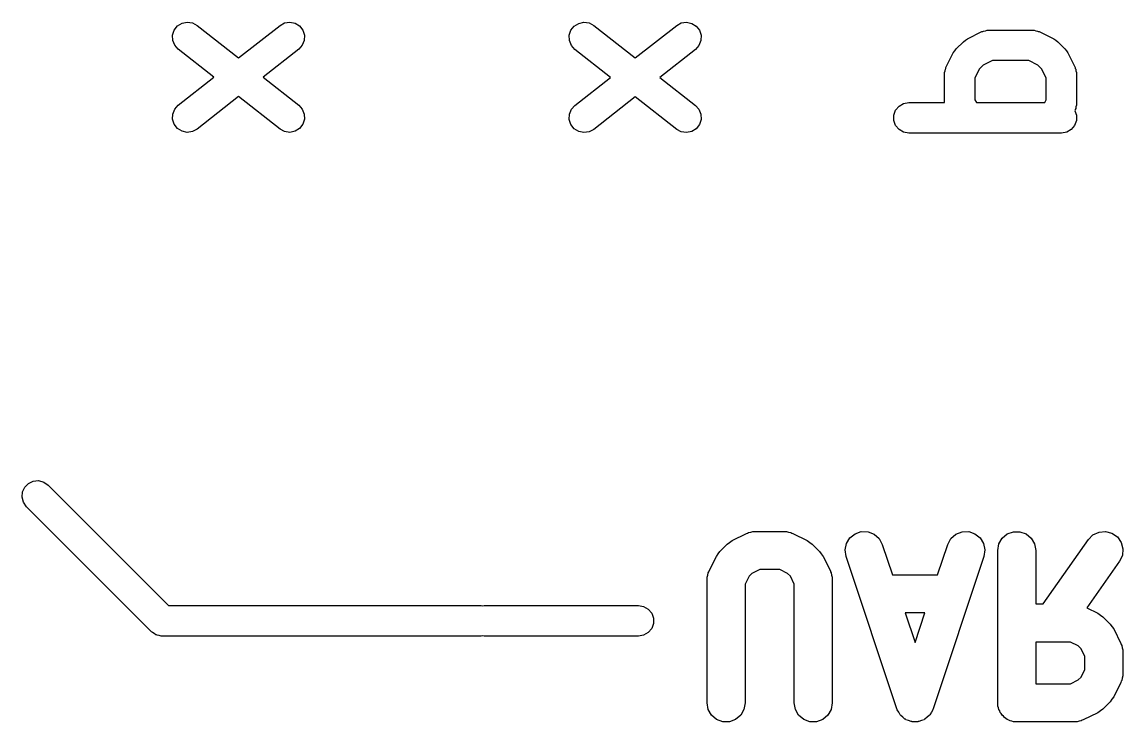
# Model space of a CAD drawing. Extents: x 91.3 to 189.8, y -113.5 to -60.4.
# Drawn here: x 122.67 to 129.89, y -113.46 to -108.87 of the extents above; entities that cross this region are included whole.
import ezdxf

# ---------------------------------------------------------------- set-up
doc = ezdxf.new("R2010")
doc.units = 0
doc.header["$MEASUREMENT"] = 0
doc.layers.add('BLACK', color=7, linetype='CONTINUOUS')

msp = doc.modelspace()

# ---------------------------------------------------------------- linework, layer by layer
at = {"layer": 'Black'}
for p, q in [((123.689, -108.898), (123.719, -108.88)), ((123.719, -108.88), (123.752, -108.872)), ((123.752, -108.872), (123.787, -108.877)), ((123.787, -108.877), (123.817, -108.894)), ((124.361, -108.894), (124.391, -108.877)), ((124.391, -108.877), (124.426, -108.872)), ((124.426, -108.872), (124.46, -108.88)), ((124.46, -108.88), (124.489, -108.898)), ((126.289, -108.899), (126.319, -108.881)), ((126.319, -108.881), (126.352, -108.873)), ((126.352, -108.873), (126.387, -108.878)), ((126.387, -108.878), (126.417, -108.895)), ((126.961, -108.895), (126.991, -108.878)), ((126.991, -108.878), (127.026, -108.873)), ((127.026, -108.873), (127.06, -108.881)), ((127.06, -108.881), (127.089, -108.899)), ((123.657, -108.958), (123.668, -108.925)), ((123.658, -108.993), (123.657, -108.958)), ((123.668, -108.925), (123.689, -108.898)), ((123.817, -108.894), (124.089, -109.107)), ((124.089, -109.107), (124.361, -108.894)), ((124.489, -108.898), (124.511, -108.925)), ((124.511, -108.925), (124.521, -108.958)), ((124.521, -108.958), (124.52, -108.993)), ((126.257, -108.959), (126.268, -108.926)), ((126.258, -108.994), (126.257, -108.959)), ((126.268, -108.926), (126.289, -108.899)), ((126.417, -108.895), (126.689, -109.108)), ((126.689, -109.108), (126.961, -108.895)), ((127.089, -108.899), (127.111, -108.926)), ((127.111, -108.926), (127.121, -108.959)), ((127.121, -108.959), (127.12, -108.994)), ((128.866, -108.983), (128.961, -108.935)), ((128.961, -108.935), (128.967, -108.934)), ((128.967, -108.934), (128.972, -108.931)), ((128.972, -108.931), (128.984, -108.929)), ((128.984, -108.929), (128.995, -108.925)), ((128.995, -108.925), (129.001, -108.926)), ((129.001, -108.926), (129.006, -108.925)), ((129.006, -108.925), (129.292, -108.925)), ((129.292, -108.925), (129.298, -108.926)), ((129.298, -108.926), (129.303, -108.925)), ((129.303, -108.925), (129.315, -108.929)), ((129.315, -108.929), (129.326, -108.931)), ((129.326, -108.931), (129.331, -108.934)), ((129.331, -108.934), (129.337, -108.935)), ((129.337, -108.935), (129.432, -108.983)), ((123.671, -109.025), (123.658, -108.993)), ((123.694, -109.051), (123.671, -109.025)), ((124.507, -109.025), (124.484, -109.051)), ((124.52, -108.993), (124.507, -109.025)), ((126.271, -109.026), (126.258, -108.994)), ((126.294, -109.052), (126.271, -109.026)), ((127.107, -109.026), (127.084, -109.052)), ((127.12, -108.994), (127.107, -109.026)), ((128.793, -109.049), (128.84, -109.002)), ((128.84, -109.002), (128.853, -108.992)), ((128.853, -108.992), (128.866, -108.983)), ((129.432, -108.983), (129.445, -108.992)), ((129.445, -108.992), (129.458, -109.002)), ((129.458, -109.002), (129.505, -109.049)), ((123.927, -109.234), (123.694, -109.051)), ((124.484, -109.051), (124.251, -109.234)), ((126.527, -109.235), (126.294, -109.052)), ((127.084, -109.052), (126.851, -109.235)), ((128.726, -109.171), (128.774, -109.075)), ((128.774, -109.075), (128.783, -109.062)), ((128.783, -109.062), (128.793, -109.049)), ((129.505, -109.049), (129.515, -109.062)), ((129.515, -109.062), (129.524, -109.075)), ((129.524, -109.075), (129.572, -109.171)), ((128.722, -109.181), (128.725, -109.176)), ((128.725, -109.176), (128.726, -109.171)), ((128.97, -109.155), (128.946, -109.179)), ((129.03, -109.125), (128.97, -109.155)), ((129.268, -109.125), (129.03, -109.125)), ((129.328, -109.155), (129.268, -109.125)), ((129.353, -109.179), (129.328, -109.155)), ((129.572, -109.171), (129.573, -109.176)), ((129.573, -109.176), (129.576, -109.181)), ((123.694, -109.418), (123.927, -109.234)), ((124.251, -109.234), (124.484, -109.418)), ((126.294, -109.419), (126.527, -109.235)), ((126.851, -109.235), (127.084, -109.419)), ((128.716, -109.204), (128.72, -109.193)), ((128.717, -109.21), (128.716, -109.204)), ((128.716, -109.215), (128.717, -109.21)), ((128.716, -109.401), (128.716, -109.215)), ((128.72, -109.193), (128.722, -109.181)), ((128.946, -109.179), (128.916, -109.239)), ((128.916, -109.239), (128.916, -109.382)), ((129.382, -109.239), (129.353, -109.179)), ((129.382, -109.382), (129.382, -109.239)), ((129.576, -109.181), (129.578, -109.193)), ((129.578, -109.193), (129.582, -109.204)), ((129.582, -109.204), (129.581, -109.21)), ((129.581, -109.21), (129.582, -109.215)), ((129.582, -109.215), (129.582, -109.406)), ((124.089, -109.361), (123.817, -109.575)), ((124.361, -109.575), (124.089, -109.361)), ((126.689, -109.362), (126.417, -109.576)), ((126.961, -109.576), (126.689, -109.362)), ((128.916, -109.382), (128.925, -109.401)), ((129.373, -109.401), (129.382, -109.382)), ((123.658, -109.476), (123.671, -109.443)), ((123.671, -109.443), (123.694, -109.418)), ((124.484, -109.418), (124.507, -109.443)), ((124.507, -109.443), (124.52, -109.476)), ((126.258, -109.477), (126.271, -109.444)), ((126.271, -109.444), (126.294, -109.419)), ((127.084, -109.419), (127.107, -109.444)), ((127.107, -109.444), (127.12, -109.477)), ((128.384, -109.484), (128.396, -109.451)), ((128.396, -109.451), (128.418, -109.424)), ((128.418, -109.424), (128.448, -109.407)), ((128.448, -109.407), (128.482, -109.401)), ((128.482, -109.401), (128.716, -109.401)), ((128.925, -109.401), (129.373, -109.401)), ((129.572, -109.45), (129.57, -109.454)), ((129.57, -109.454), (129.581, -109.484)), ((129.573, -109.445), (129.572, -109.45)), ((129.576, -109.44), (129.573, -109.445)), ((129.578, -109.428), (129.576, -109.44)), ((129.582, -109.417), (129.578, -109.428)), ((129.582, -109.406), (129.581, -109.411)), ((129.581, -109.411), (129.582, -109.417)), ((123.657, -109.51), (123.658, -109.476)), ((123.668, -109.543), (123.657, -109.51)), ((124.521, -109.51), (124.511, -109.543)), ((124.52, -109.476), (124.521, -109.51)), ((126.257, -109.511), (126.258, -109.477)), ((126.268, -109.544), (126.257, -109.511)), ((127.121, -109.511), (127.111, -109.544)), ((127.12, -109.477), (127.121, -109.511)), ((128.384, -109.518), (128.384, -109.484)), ((128.396, -109.551), (128.384, -109.518)), ((129.581, -109.518), (129.569, -109.551)), ((129.581, -109.484), (129.581, -109.518)), ((123.689, -109.571), (123.668, -109.543)), ((123.719, -109.589), (123.689, -109.571)), ((123.752, -109.596), (123.719, -109.589)), ((123.787, -109.591), (123.752, -109.596)), ((123.817, -109.575), (123.787, -109.591)), ((124.391, -109.591), (124.361, -109.575)), ((124.426, -109.596), (124.391, -109.591)), ((124.46, -109.589), (124.426, -109.596)), ((124.489, -109.571), (124.46, -109.589)), ((124.511, -109.543), (124.489, -109.571)), ((126.289, -109.572), (126.268, -109.544)), ((126.319, -109.59), (126.289, -109.572)), ((126.352, -109.597), (126.319, -109.59)), ((126.387, -109.592), (126.352, -109.597)), ((126.417, -109.576), (126.387, -109.592)), ((126.991, -109.592), (126.961, -109.576)), ((127.026, -109.597), (126.991, -109.592)), ((127.06, -109.59), (127.026, -109.597)), ((127.089, -109.572), (127.06, -109.59)), ((127.111, -109.544), (127.089, -109.572)), ((128.418, -109.578), (128.396, -109.551)), ((128.448, -109.595), (128.418, -109.578)), ((128.482, -109.601), (128.448, -109.595)), ((129.482, -109.601), (128.482, -109.601)), ((129.517, -109.595), (129.482, -109.601)), ((129.547, -109.578), (129.517, -109.595)), ((129.569, -109.551), (129.547, -109.578)), ((122.688, -111.923), (122.713, -111.898)), ((122.713, -111.898), (122.744, -111.883)), ((122.744, -111.883), (122.779, -111.88)), ((122.779, -111.88), (122.812, -111.889)), ((122.812, -111.889), (122.841, -111.909)), ((122.841, -111.909), (123.631, -112.7)), ((122.67, -111.989), (122.673, -111.954)), ((122.679, -112.022), (122.67, -111.989)), ((122.673, -111.954), (122.688, -111.923)), ((122.699, -112.051), (122.679, -112.022)), ((123.519, -112.871), (122.699, -112.051)), ((127.308, -112.285), (127.324, -112.273)), ((127.324, -112.273), (127.419, -112.226)), ((127.419, -112.226), (127.426, -112.224)), ((127.426, -112.224), (127.432, -112.22)), ((127.432, -112.22), (127.447, -112.218)), ((127.447, -112.218), (127.461, -112.213)), ((127.461, -112.213), (127.468, -112.214)), ((127.468, -112.214), (127.475, -112.213)), ((127.475, -112.213), (127.666, -112.213)), ((127.666, -112.213), (127.673, -112.214)), ((127.673, -112.214), (127.68, -112.213)), ((127.68, -112.213), (127.694, -112.218)), ((127.694, -112.218), (127.708, -112.22)), ((127.708, -112.22), (127.715, -112.224)), ((127.715, -112.224), (127.722, -112.226)), ((127.722, -112.226), (127.817, -112.273)), ((127.817, -112.273), (127.833, -112.285)), ((128.073, -112.292), (128.096, -112.255)), ((128.096, -112.255), (128.13, -112.228)), ((128.13, -112.228), (128.171, -112.214)), ((128.171, -112.214), (128.215, -112.215)), ((128.215, -112.215), (128.255, -112.231)), ((128.255, -112.231), (128.287, -112.26)), ((128.287, -112.26), (128.308, -112.298)), ((128.738, -112.298), (128.758, -112.26)), ((128.758, -112.26), (128.791, -112.231)), ((128.791, -112.231), (128.831, -112.215)), ((128.831, -112.215), (128.875, -112.214)), ((128.875, -112.214), (128.916, -112.228)), ((128.916, -112.228), (128.95, -112.255)), ((128.95, -112.255), (128.972, -112.292)), ((129.072, -112.295), (129.094, -112.257)), ((129.094, -112.257), (129.127, -112.229)), ((129.127, -112.229), (129.168, -112.215)), ((129.168, -112.215), (129.211, -112.215)), ((129.211, -112.215), (129.252, -112.229)), ((129.252, -112.229), (129.285, -112.257)), ((129.285, -112.257), (129.307, -112.295)), ((129.363, -112.689), (129.659, -112.266)), ((129.659, -112.266), (129.689, -112.235)), ((129.689, -112.235), (129.729, -112.217)), ((129.729, -112.217), (129.772, -112.213)), ((129.772, -112.213), (129.814, -112.224)), ((129.814, -112.224), (129.849, -112.249)), ((129.849, -112.249), (129.874, -112.285)), ((127.233, -112.361), (127.244, -112.344)), ((127.244, -112.344), (127.292, -112.297)), ((127.292, -112.297), (127.308, -112.285)), ((127.833, -112.285), (127.849, -112.297)), ((127.849, -112.297), (127.897, -112.344)), ((127.897, -112.344), (127.908, -112.361)), ((128.065, -112.334), (128.073, -112.292)), ((128.071, -112.377), (128.065, -112.334)), ((128.308, -112.298), (128.375, -112.498)), ((128.671, -112.498), (128.738, -112.298)), ((128.972, -112.292), (128.981, -112.334)), ((128.981, -112.334), (128.975, -112.377)), ((129.065, -112.338), (129.072, -112.295)), ((129.065, -113.338), (129.065, -112.338)), ((129.307, -112.295), (129.315, -112.338)), ((129.315, -112.338), (129.315, -112.689)), ((129.874, -112.285), (129.885, -112.327)), ((129.885, -112.327), (129.882, -112.37)), ((127.173, -112.472), (127.221, -112.377)), ((127.221, -112.377), (127.233, -112.361)), ((127.908, -112.361), (127.92, -112.377)), ((127.92, -112.377), (127.968, -112.472)), ((128.404, -113.377), (128.071, -112.377)), ((128.975, -112.377), (128.641, -113.377)), ((129.863, -112.409), (129.65, -112.714)), ((129.882, -112.37), (129.863, -112.409)), ((127.165, -112.5), (127.167, -112.485)), ((127.167, -112.485), (127.171, -112.479)), ((127.171, -112.479), (127.173, -112.472)), ((127.454, -112.488), (127.435, -112.507)), ((127.505, -112.463), (127.454, -112.488)), ((127.636, -112.463), (127.505, -112.463)), ((127.687, -112.488), (127.636, -112.463)), ((127.706, -112.507), (127.687, -112.488)), ((127.968, -112.472), (127.97, -112.479)), ((127.97, -112.479), (127.974, -112.485)), ((127.974, -112.485), (127.976, -112.5)), ((127.16, -112.528), (127.161, -112.521)), ((127.16, -113.338), (127.16, -112.528)), ((127.161, -112.514), (127.165, -112.5)), ((127.161, -112.521), (127.161, -112.514)), ((127.435, -112.507), (127.41, -112.558)), ((127.41, -112.558), (127.41, -113.338)), ((127.731, -112.558), (127.706, -112.507)), ((127.731, -113.338), (127.731, -112.558)), ((127.976, -112.5), (127.98, -112.514)), ((127.98, -112.514), (127.98, -112.521)), ((127.98, -112.521), (127.981, -112.528)), ((127.981, -112.528), (127.981, -113.338)), ((128.375, -112.498), (128.671, -112.498)), ((123.631, -112.7), (125.68, -112.7)), ((125.68, -112.7), (125.69, -112.702)), ((125.69, -112.702), (125.7, -112.7)), ((125.7, -112.7), (126.71, -112.7)), ((126.71, -112.7), (126.744, -112.706)), ((126.744, -112.706), (126.774, -112.723)), ((129.315, -112.689), (129.363, -112.689)), ((126.774, -112.723), (126.797, -112.75)), ((126.797, -112.75), (126.808, -112.783)), ((126.808, -112.783), (126.808, -112.817)), ((128.458, -112.748), (128.523, -112.942)), ((128.588, -112.748), (128.458, -112.748)), ((128.523, -112.942), (128.588, -112.748)), ((129.65, -112.714), (129.722, -112.75)), ((129.722, -112.75), (129.738, -112.762)), ((129.738, -112.762), (129.754, -112.773)), ((129.754, -112.773), (129.802, -112.821)), ((126.797, -112.85), (126.774, -112.877)), ((126.808, -112.817), (126.797, -112.85)), ((129.802, -112.821), (129.813, -112.837)), ((129.813, -112.837), (129.825, -112.853)), ((129.825, -112.853), (129.873, -112.948)), ((123.523, -112.873), (123.519, -112.871)), ((123.526, -112.877), (123.523, -112.873)), ((123.537, -112.883), (123.526, -112.877)), ((123.548, -112.891), (123.537, -112.883)), ((123.552, -112.892), (123.548, -112.891)), ((123.556, -112.894), (123.552, -112.892)), ((123.569, -112.896), (123.556, -112.894)), ((123.581, -112.9), (123.569, -112.896)), ((123.586, -112.899), (123.581, -112.9)), ((123.59, -112.9), (123.586, -112.899)), ((124.4, -112.9), (123.59, -112.9)), ((125.67, -112.9), (124.4, -112.9)), ((125.68, -112.9), (125.67, -112.9)), ((125.69, -112.898), (125.68, -112.9)), ((125.7, -112.9), (125.69, -112.898)), ((126.71, -112.9), (125.7, -112.9)), ((126.744, -112.894), (126.71, -112.9)), ((126.774, -112.877), (126.744, -112.894)), ((129.315, -112.939), (129.315, -113.213)), ((129.541, -112.939), (129.315, -112.939)), ((129.592, -112.964), (129.541, -112.939)), ((129.611, -112.983), (129.592, -112.964)), ((129.636, -113.034), (129.611, -112.983)), ((129.873, -112.948), (129.875, -112.955)), ((129.875, -112.955), (129.878, -112.962)), ((129.878, -112.962), (129.881, -112.976)), ((129.881, -112.976), (129.885, -112.99)), ((129.885, -112.99), (129.885, -112.997)), ((129.885, -112.997), (129.886, -113.004)), ((129.636, -113.118), (129.636, -113.034)), ((129.886, -113.004), (129.886, -113.147)), ((129.611, -113.168), (129.636, -113.118)), ((129.315, -113.213), (129.541, -113.213)), ((129.541, -113.213), (129.592, -113.187)), ((129.592, -113.187), (129.611, -113.168)), ((129.873, -113.203), (129.825, -113.298)), ((129.875, -113.196), (129.873, -113.203)), ((129.878, -113.19), (129.875, -113.196)), ((129.881, -113.175), (129.878, -113.19)), ((129.885, -113.161), (129.881, -113.175)), ((129.886, -113.147), (129.885, -113.154)), ((129.885, -113.154), (129.885, -113.161)), ((127.167, -113.38), (127.16, -113.338)), ((127.41, -113.338), (127.402, -113.38)), ((127.739, -113.38), (127.731, -113.338)), ((127.981, -113.338), (127.974, -113.38)), ((129.066, -113.348), (129.065, -113.338)), ((129.066, -113.359), (129.066, -113.348)), ((129.07, -113.37), (129.066, -113.359)), ((129.802, -113.331), (129.754, -113.378)), ((129.813, -113.314), (129.802, -113.331)), ((129.825, -113.298), (129.813, -113.314)), ((127.189, -113.418), (127.167, -113.38)), ((127.222, -113.446), (127.189, -113.418)), ((127.381, -113.418), (127.347, -113.446)), ((127.402, -113.38), (127.381, -113.418)), ((127.76, -113.418), (127.739, -113.38)), ((127.794, -113.446), (127.76, -113.418)), ((127.952, -113.418), (127.919, -113.446)), ((127.974, -113.38), (127.952, -113.418)), ((128.406, -113.38), (128.404, -113.377)), ((128.407, -113.384), (128.406, -113.38)), ((128.416, -113.399), (128.407, -113.384)), ((128.425, -113.415), (128.416, -113.399)), ((128.428, -113.418), (128.425, -113.415)), ((128.429, -113.421), (128.428, -113.418)), ((128.444, -113.432), (128.429, -113.421)), ((128.457, -113.444), (128.444, -113.432)), ((128.602, -113.432), (128.588, -113.444)), ((128.616, -113.421), (128.602, -113.432)), ((128.618, -113.418), (128.616, -113.421)), ((128.621, -113.415), (128.618, -113.418)), ((128.63, -113.399), (128.621, -113.415)), ((128.639, -113.384), (128.63, -113.399)), ((128.64, -113.38), (128.639, -113.384)), ((128.641, -113.377), (128.64, -113.38)), ((129.072, -113.38), (129.07, -113.37)), ((129.078, -113.39), (129.072, -113.38)), ((129.081, -113.4), (129.078, -113.39)), ((129.088, -113.408), (129.081, -113.4)), ((129.094, -113.418), (129.088, -113.408)), ((129.102, -113.425), (129.094, -113.418)), ((129.109, -113.433), (129.102, -113.425)), ((129.119, -113.439), (129.109, -113.433)), ((129.722, -113.402), (129.626, -113.449)), ((129.738, -113.39), (129.722, -113.402)), ((129.754, -113.378), (129.738, -113.39)), ((127.263, -113.461), (127.222, -113.446)), ((127.306, -113.461), (127.263, -113.461)), ((127.347, -113.446), (127.306, -113.461)), ((127.834, -113.461), (127.794, -113.446)), ((127.878, -113.461), (127.834, -113.461)), ((127.919, -113.446), (127.878, -113.461)), ((128.461, -113.445), (128.457, -113.444)), ((128.463, -113.448), (128.461, -113.445)), ((128.481, -113.453), (128.463, -113.448)), ((128.498, -113.46), (128.481, -113.453)), ((128.501, -113.46), (128.498, -113.46)), ((128.505, -113.461), (128.501, -113.46)), ((128.523, -113.461), (128.505, -113.461)), ((128.541, -113.461), (128.523, -113.461)), ((128.544, -113.46), (128.541, -113.461)), ((128.548, -113.46), (128.544, -113.46)), ((128.565, -113.453), (128.548, -113.46)), ((128.582, -113.448), (128.565, -113.453)), ((128.585, -113.445), (128.582, -113.448)), ((128.588, -113.444), (128.585, -113.445)), ((129.127, -113.446), (129.119, -113.439)), ((129.137, -113.45), (129.127, -113.446)), ((129.147, -113.455), (129.137, -113.45)), ((129.158, -113.457), (129.147, -113.455)), ((129.168, -113.461), (129.158, -113.457)), ((129.179, -113.461), (129.168, -113.461)), ((129.19, -113.463), (129.179, -113.461)), ((129.57, -113.463), (129.19, -113.463)), ((129.578, -113.461), (129.57, -113.463)), ((129.585, -113.462), (129.578, -113.461)), ((129.599, -113.458), (129.585, -113.462)), ((129.613, -113.455), (129.599, -113.458)), ((129.619, -113.451), (129.613, -113.455)), ((129.626, -113.449), (129.619, -113.451))]:
    msp.add_line(p, q, dxfattribs=at)

doc.saveas('drawing.dxf')
